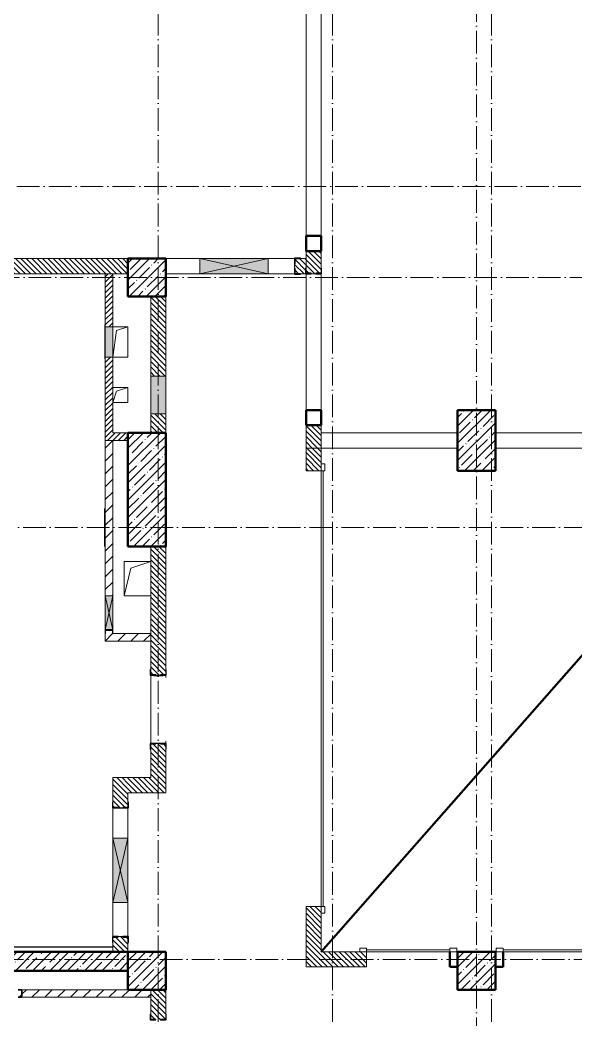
# Model space of a CAD drawing. Header units: millimetres. Extents: x -213536 to 1564669, y -45299 to 942238.
# Drawn here: x 553346 to 560685, y 353062 to 366262 of the extents above; entities that cross this region are included whole.
import ezdxf

# ---------------------------------------------------------------- set-up
doc = ezdxf.new("R2010")
doc.units = ezdxf.units.MM
doc.linetypes.add('50_200_ШТРИХ_1Т_ш5_п1_п1_', pattern=[700, 500, -100, 0, -100])
for name, color, linetype, lineweight in [('5) Швы', 2, 'Continuous', 30), ('A-DETL-____-OTLN-1', 7, 'Continuous', 50), ('A-DETL-GENF-OTLN', 7, 'Continuous', 9), ('A-DOOR-____-MCUT', 7, 'Continuous', 13), ('A-DOOR-____-OTLN', 7, 'Continuous', 9), ('A-FLOR-____-OTLN', 7, 'Continuous', 9), ('A-GENM-____-MCUT', 7, 'Continuous', 25), ('A-GENM-____-OTLN', 7, 'Continuous', 9), ('A-GENM-____-OTLN-1', 7, 'Continuous', 25), ('A-GLAZ-____-OTLN', 7, 'Continuous', 9), ('A-WALL-____-MCUT', 7, 'Continuous', 13), ('A-WALL-____-MCUT-1', 7, 'Continuous', 9), ('A-WALL-____-MCUT-2', 7, 'Continuous', 50), ('A-WALL-____-PATT-1', 7, 'Continuous', 9), ('A-WALL-FNSH-MCUT-1', 7, 'Continuous', 9), ('I-WALL-____-OTLN', 7, 'Continuous', 9), ('S-COLS-____-MCUT', 7, 'Continuous', 50), ('S-COLS-____-OTLN', 7, 'Continuous', 9), ('S-GRID-____-OTLN-1', 7, '50_200_ШТРИХ_1Т_ш5_п1_п1_', 9)]:
    doc.layers.add(name, color=color, linetype=linetype, lineweight=lineweight)
doc.layers.add('A-GLAZ-____-OTLN-1', color=7, linetype='Continuous', lineweight=9, true_color=0xc0c0c0)
pattern_1 = [(135, (549721.475, 286281.11), (-35.35534, -35.35534), [])]
pattern_2 = [(45, (549721.475, 286281.11), (-35.35534, 35.35534), [])]
pattern_3 = [(45, (549721.47, 286281.11), (-84.85281, 84.85281), [])]

# ---------------------------------------------------------------- blocks, each defined once
blk = doc.blocks.new('BSC_Колонна _Прямоугольная - 500х800-V10-АР1_План отверстий 3 этажа в осях 1-64_Ю-ЯЯ')
at = {"layer": 'S-COLS-____-OTLN'}
h = blk.add_hatch(dxfattribs=at)
h.set_pattern_fill('FP_14', color=256, style=0, pattern_type=2)
h.set_pattern_definition([(45, (-9650, -74431.04), (-114.04925, 114.04925), []), (45, (-9535.95, -74431.04), (-114.04925, 114.04925), [201.613, -40.323, 3.353, -36.97])])
h.paths.add_polyline_path([(-250, -400), (250, -400), (250, 400), (-250, 400)], flags=0)
at = {"layer": 'S-COLS-____-MCUT'}
for p, q in [((250, 400), (-250, 400)), ((-250, 400), (-250, -400)), ((250, -400), (250, 400)), ((-250, -400), (250, -400))]:
    blk.add_line(p, q, dxfattribs=at)
blk = doc.blocks.new('BSC_Колонна _Прямоугольная - 500х500-25976076-АР1_План отверстий 3 этажа в осях 1-64_Ю-ЯЯ')
at = {"layer": 'S-COLS-____-OTLN'}
h = blk.add_hatch(dxfattribs=at)
h.set_pattern_fill('FP_15', color=256, style=0, pattern_type=2)
h.set_pattern_definition([(45, (-9650, -67431.04), (-114.04925, 114.04925), []), (45, (-9535.95, -67431.04), (-114.04925, 114.04925), [201.613, -40.323, 3.353, -36.97])])
h.paths.add_polyline_path([(-250, -250), (250, -250), (250, 250), (-250, 250)], flags=0)
at = {"layer": 'S-COLS-____-MCUT'}
for p, q in [((250, 250), (-250, 250)), ((-250, 250), (-250, -250)), ((250, -250), (250, 250)), ((-250, -250), (250, -250))]:
    blk.add_line(p, q, dxfattribs=at)
blk = doc.blocks.new('BSC_Колонна _Прямоугольная - 500х500-V24-АР1_План отверстий 3 этажа в осях 1-64_Ю-ЯЯ')
at = {"layer": 'S-COLS-____-OTLN'}
h = blk.add_hatch(dxfattribs=at)
h.set_pattern_fill('FP_31', color=256, style=0, pattern_type=2)
h.set_pattern_definition([(45, (-5300, -67431.04), (-114.04925, 114.04925), []), (45, (-5185.95, -67431.04), (-114.04925, 114.04925), [201.613, -40.323, 3.353, -36.97])])
h.paths.add_polyline_path([(-250, -250), (250, -250), (250, 250), (-250, 250)], flags=0)
at = {"layer": 'S-COLS-____-MCUT'}
for p, q in [((250, 250), (-250, 250)), ((-250, 250), (-250, -250)), ((250, -250), (250, 250)), ((-250, -250), (250, -250))]:
    blk.add_line(p, q, dxfattribs=at)
blk = doc.blocks.new('BSC_Колонна _Прямоугольная - 500х500-V27-АР1_План отверстий 3 этажа в осях 1-64_Ю-ЯЯ')
at = {"layer": 'S-COLS-____-OTLN'}
h = blk.add_hatch(dxfattribs=at)
h.set_pattern_fill('FP_34', color=256, style=0, pattern_type=2)
h.set_pattern_definition([(45, (-5300, -76581.04), (-114.04925, 114.04925), []), (45, (-5185.95, -76581.04), (-114.04925, 114.04925), [201.613, -40.323, 3.353, -36.97])])
h.paths.add_polyline_path([(-250, -250), (250, -250), (250, 250), (-250, 250)], flags=0)
at = {"layer": 'S-COLS-____-MCUT'}
for p, q in [((250, 250), (-250, 250)), ((-250, 250), (-250, -250)), ((250, -250), (250, 250)), ((-250, -250), (250, -250))]:
    blk.add_line(p, q, dxfattribs=at)
blk = doc.blocks.new('BSC_Колонна _Прямоугольная - 500х1500-25984399-АР1_План отверстий 3 этажа в осях 1-64_Ю-ЯЯ')
at = {"layer": 'S-COLS-____-OTLN'}
h = blk.add_hatch(dxfattribs=at)
h.set_pattern_fill('FP_152', color=256, style=0, pattern_type=2)
h.set_pattern_definition([(45, (-5300, -73781.04), (-114.04925, 114.04925), []), (45, (-5185.95, -73781.04), (-114.04925, 114.04925), [201.613, -40.323, 3.353, -36.97])])
h.paths.add_polyline_path([(-250, -750), (250, -750), (250, 750), (-250, 750), (-250, -413)], flags=0)
at = {"layer": 'S-COLS-____-MCUT'}
for p, q in [((250, 750), (-250, 750)), ((-250, 750), (-250, -750)), ((250, -750), (250, 750)), ((-250, -750), (250, -750))]:
    blk.add_line(p, q, dxfattribs=at)
blk = doc.blocks.new('Фахверк_СКБ_Уголок - 200_3550_зеркало-28264001-АР1_План отверстий 3 этажа в осях 1-64_Ю-ЯЯ')
at = {"layer": 'A-GENM-____-MCUT'}
for p, q in [((200, 156), (125, 156)), ((125, 156), (125, 81)), ((131, 81), (131, 150)), ((131, 150), (200, 150)), ((200, 150), (200, 156)), ((125, 81), (131, 81)), ((131, 19), (125, 19)), ((125, 19), (125, -56)), ((131, -50), (131, 19)), ((125, -56), (200, -56)), ((200, -50), (131, -50)), ((200, -56), (200, -50))]:
    blk.add_line(p, q, dxfattribs=at)
blk = doc.blocks.new('Фахверк_СКБ_Уголок - 200_3960-28268576-АР1_План отверстий 3 этажа в осях 1-64_Ю-ЯЯ')
at = {"layer": 'A-GENM-____-MCUT'}
for p, q in [((200, 156), (125, 156)), ((125, 156), (125, 81)), ((131, 81), (131, 150)), ((131, 150), (200, 150)), ((200, 150), (200, 156)), ((125, 81), (131, 81)), ((131, 19), (125, 19)), ((125, 19), (125, -56)), ((131, -50), (131, 19)), ((125, -56), (200, -56)), ((200, -50), (131, -50)), ((200, -56), (200, -50))]:
    blk.add_line(p, q, dxfattribs=at)
blk = doc.blocks.new('Фахверк_СКБ_Уголок - 200_3960_зеркало-28268689-АР1_План отверстий 3 этажа в осях 1-64_Ю-ЯЯ')
at = {"layer": 'A-GENM-____-MCUT'}
for p, q in [((200, 156), (125, 156)), ((125, 156), (125, 81)), ((131, 81), (131, 150)), ((131, 150), (200, 150)), ((200, 150), (200, 156)), ((125, 81), (131, 81)), ((131, 19), (125, 19)), ((125, 19), (125, -56)), ((131, -50), (131, 19)), ((125, -56), (200, -56)), ((200, -50), (131, -50)), ((200, -56), (200, -50))]:
    blk.add_line(p, q, dxfattribs=at)
blk = doc.blocks.new('154_Стойка_СКБ_Уголок - СМ-2480_200-28346303-АР1_План отверстий 3 этажа в осях 1-64_Ю-ЯЯ')
at = {"layer": 'A-GENM-____-MCUT'}
for p, q in [((125, 156), (125, 81)), ((200, 156), (125, 156)), ((131, 81), (131, 150)), ((131, 150), (200, 150)), ((200, 150), (200, 156)), ((125, 81), (131, 81)), ((131, 19), (125, 19)), ((125, 19), (125, -56)), ((131, -50), (131, 19)), ((125, -56), (200, -56)), ((200, -50), (131, -50)), ((200, -56), (200, -50))]:
    blk.add_line(p, q, dxfattribs=at)
blk = doc.blocks.new('Стойка_Влож_Полоса боковая - Полоса-V164-АР1_План отверстий 3 этажа в осях 1-64_Ю-ЯЯ')
at = {"layer": 'A-GENM-____-OTLN'}
for p, q in [((-5, 60), (0, 60)), ((-5, -60), (-5, 60)), ((0, 31), (0, -31)), ((0, -60), (-5, -60))]:
    blk.add_line(p, q, dxfattribs=at)
blk = doc.blocks.new('АР_Перемычка - АР_Перемычка-28586037-АР1_План отверстий 3 этажа в осях 1-64_Ю-ЯЯ')
at = {"layer": 'A-GENM-____-OTLN'}
blk.add_line((-250, -100), (-243, -100), dxfattribs=at)
blk = doc.blocks.new('154_Фахверк_СКБ_Швеллер - Тип_100_3960-28515445-АР1_План отверстий 3 этажа в осях 1-64_Ю-ЯЯ')
at = {"layer": 'A-GENM-____-MCUT'}
for p, q in [((175, 50), (125, 50)), ((125, 50), (125, -50)), ((128, 47), (175, 47)), ((128, -47), (128, 47)), ((175, 47), (175, 50)), ((125, -50), (175, -50)), ((175, -47), (128, -47)), ((175, -50), (175, -47))]:
    blk.add_line(p, q, dxfattribs=at)
blk = doc.blocks.new('AR_Отверстие Ниша - Лючок-32405045-АР1_План отверстий 3 этажа в осях 1-64_Ю-ЯЯ')
at = {"layer": 'A-GLAZ-____-OTLN'}
blk.add_hatch(color=256, dxfattribs=at).paths.add_polyline_path([(-250, -100), (250, -100), (250, 100), (-250, 100)], flags=0)
for p, q in [((250, 100), (-250, 100)), ((-250, 100), (-250, -100)), ((250, -100), (250, 100)), ((-250, -100), (250, -100))]:
    blk.add_line(p, q, dxfattribs=at)
blk = doc.blocks.new('AR_Отверстие Ниша - Лючок-32403280-АР1_План отверстий 3 этажа в осях 1-64_Ю-ЯЯ')
at = {"layer": 'A-GLAZ-____-OTLN'}
blk.add_hatch(color=256, dxfattribs=at).paths.add_polyline_path([(200, -50), (200, 50), (-200, 50), (-200, -50)], flags=0)
for p, q in [((200, 50), (-200, 50)), ((-200, 50), (-200, -50)), ((200, -50), (200, 50)), ((-200, -50), (200, -50))]:
    blk.add_line(p, q, dxfattribs=at)
blk = doc.blocks.new('Л_Общий_Лючок - Лючок-29684370-АР1_План отверстий 3 этажа в осях 1-64_Ю-ЯЯ')
at = {"layer": 'A-GLAZ-____-OTLN-1'}
blk.add_hatch(color=256, dxfattribs=at).paths.add_polyline_path([(-24, 0), (424, 0), (424, 6), (-24, 6)], flags=0)
at = {"layer": 'A-GLAZ-____-OTLN'}
for p, q in [((424, 6), (-24, 6)), ((-24, 6), (-24, 0)), ((424, 6), (424, 0))]:
    blk.add_line(p, q, dxfattribs=at)
blk = doc.blocks.new('AR_Отверстие прямоугольное _в плите_ - AR_Отверстие прямоугольное _в плите_-30458127-АР1_План отверстий 3 этажа в осях 1-64_Ю-ЯЯ')
at = {"layer": 'A-GENM-____-OTLN'}
for p, q in [((100, 100), (-100, 100)), ((-100, -100), (-50, 50)), ((-50, 50), (100, 100)), ((100, -100), (100, 100)), ((-100, -100), (100, -100))]:
    blk.add_line(p, q, dxfattribs=at)
blk = doc.blocks.new('AR_Отверстие прямоугольное _в плите_ - AR_Отверстие прямоугольное _в плите_-30229368-АР1_План отверстий 3 этажа в осях 1-64_Ю-ЯЯ')
at = {"layer": 'A-GENM-____-OTLN'}
for p, q in [((100, 200), (-100, 200)), ((-100, -200), (-50, 150)), ((-50, 150), (100, 200)), ((100, -200), (100, 200)), ((-100, -200), (100, -200))]:
    blk.add_line(p, q, dxfattribs=at)
blk = doc.blocks.new('AR_Отверстие прямоугольное _в плите_ - AR_Отверстие прямоугольное _в плите_-30553107-АР1_План отверстий 3 этажа в осях 1-64_Ю-ЯЯ')
at = {"layer": 'A-GENM-____-OTLN'}
for p, q in [((175, 225), (-175, 225)), ((-175, 225), (-175, -225)), ((-175, -225), (-87, 138)), ((-87, 138), (175, 225)), ((-175, -225), (175, -225))]:
    blk.add_line(p, q, dxfattribs=at)
blk = doc.blocks.new('DM_Штора_Противопожарная_Doormaster_EI-60 - ш_2900 х в_2680-31485572-АР1_План отверстий 3 этажа в осях 1-64_Ю-ЯЯ')
at = {"layer": 'A-DOOR-____-MCUT'}
for p, q in [((-1325, 150), (-1415, 150)), ((-1415, 150), (-1415, 100)), ((-1325, 100), (-1325, 150)), ((1575, 150), (1575, 100)), ((1665, 150), (1575, 150)), ((1665, 100), (1665, 150)), ((-1415, 100), (-1325, 100)), ((-1325, 125), (1575, 125)), ((1575, 100), (1665, 100))]:
    blk.add_line(p, q, dxfattribs=at)
blk = doc.blocks.new('DM_Штора_Противопожарная_Doormaster_EI-60 - ш_5750 х в2680-31836437-АР1_План отверстий 3 этажа в осях 1-64_Ю-ЯЯ')
at = {"layer": 'A-DOOR-____-MCUT'}
for p, q in [((-2750, 150), (-2840, 150)), ((-2840, 150), (-2840, 100)), ((-2750, 100), (-2750, 150)), ((3000, 150), (3000, 100)), ((3090, 150), (3000, 150)), ((3090, 100), (3090, 150)), ((-2840, 100), (-2750, 100)), ((-2750, 125), (3000, 125)), ((3000, 100), (3090, 100))]:
    blk.add_line(p, q, dxfattribs=at)
blk = doc.blocks.new('DM_Штора_Противопожарная_Doormaster_EI-60 - ш_1100 х в_2680-31485576-АР1_План отверстий 3 этажа в осях 1-64_Ю-ЯЯ')
at = {"layer": 'A-DOOR-____-MCUT'}
for p, q in [((-425, 150), (-515, 150)), ((-515, 150), (-515, 100)), ((-425, 100), (-425, 150)), ((675, 150), (675, 100)), ((765, 150), (675, 150)), ((765, 100), (765, 150)), ((-515, 100), (-425, 100)), ((-425, 125), (675, 125)), ((675, 100), (765, 100))]:
    blk.add_line(p, q, dxfattribs=at)
blk = doc.blocks.new('BSC_Колонна _Прямоугольная1 - 200х100 _металл_-31488033-АР1_План отверстий 3 этажа в осях 1-64_Ю-ЯЯ')
at = {"layer": 'S-COLS-____-MCUT'}
for p, q in [((100, 50), (-100, 50)), ((-100, 50), (-100, 40)), ((100, -50), (100, 50)), ((-100, -50), (100, -50))]:
    blk.add_line(p, q, dxfattribs=at)
blk = doc.blocks.new('BSC_Колонна _Прямоугольная1 - 200х100 _металл_-V209-АР1_План отверстий 3 этажа в осях 1-64_Ю-ЯЯ')
at = {"layer": 'S-COLS-____-MCUT'}
for p, q in [((100, 50), (-100, 50)), ((100, -50), (100, 50)), ((-100, -40), (-100, -50)), ((-100, -50), (100, -50))]:
    blk.add_line(p, q, dxfattribs=at)
blk = doc.blocks.new('BSC_Колонна _Прямоугольная1 - 200х200 _металл_-35216022-АР1_План отверстий 3 этажа в осях 1-64_Ю-ЯЯ')
at = {"layer": 'S-COLS-____-MCUT'}
for p, q in [((100, 100), (-100, 100)), ((-100, 100), (-100, -100)), ((100, -100), (100, 100)), ((-100, -100), (100, -100))]:
    blk.add_line(p, q, dxfattribs=at)
blk = doc.blocks.new('AR_Отверстие прямоугольное _в стене_ - AR_Отверстие прямоугольное _в стене__ОВ-36909481-АР1_План отверстий 3 этажа в осях 1-64_Ю-ЯЯ')
at = {"layer": 'A-GLAZ-____-OTLN'}
blk.add_hatch(color=256, dxfattribs=at).paths.add_polyline_path([(225, 50), (-225, 50), (-225, -50), (225, -50), (225, 47)], flags=0)
at = {"layer": 'A-DETL-GENF-OTLN'}
for p, q in [((-225, -50), (-225, 50)), ((-225, 50), (225, 50)), ((225, 50), (-225, -50)), ((-225, 50), (225, -50)), ((225, 50), (-225, 50)), ((-225, 50), (-225, -50)), ((225, -50), (-225, -50)), ((-225, -50), (225, -50))]:
    blk.add_line(p, q, dxfattribs=at)
blk = doc.blocks.new('AR_Отверстие прямоугольное _в стене_ - AR_Отверстие прямоугольное _в стене__ОВ-36910185-АР1_План отверстий 3 этажа в осях 1-64_Ю-ЯЯ')
at = {"layer": 'A-GLAZ-____-OTLN'}
blk.add_hatch(color=256, dxfattribs=at).paths.add_polyline_path([(-425, -100), (425, -100), (425, 100), (-425, 100)], flags=0)
at = {"layer": 'A-DETL-GENF-OTLN'}
for p, q in [((-425, -100), (-425, 100)), ((-425, 100), (425, 100)), ((425, 100), (-425, -100)), ((-425, 100), (425, -100)), ((425, 100), (-425, 100)), ((-425, 100), (-425, -100)), ((425, 100), (425, -100)), ((425, -100), (425, 100)), ((425, -100), (-425, -100)), ((-425, -100), (425, -100))]:
    blk.add_line(p, q, dxfattribs=at)
blk = doc.blocks.new('AR_Отверстие прямоугольное _в стене_ - AR_Отверстие прямоугольное _в стене__ОВ-36907948-АР1_План отверстий 3 этажа в осях 1-64_Ю-ЯЯ')
at = {"layer": 'A-GLAZ-____-OTLN'}
blk.add_hatch(color=256, dxfattribs=at).paths.add_polyline_path([(450, -100), (450, 100), (-450, 100), (-450, -100)], flags=0)
at = {"layer": 'A-DETL-GENF-OTLN'}
for p, q in [((-450, -100), (-450, 100)), ((-450, 100), (450, 100)), ((450, 100), (-450, -100)), ((-450, 100), (450, -100)), ((450, 100), (-450, 100)), ((-450, 100), (-450, -100)), ((450, 100), (450, -100)), ((450, -100), (450, 100)), ((450, -100), (-450, -100)), ((-450, -100), (450, -100))]:
    blk.add_line(p, q, dxfattribs=at)
blk = doc.blocks.new('154_Фахверк_СКБ_Швеллер - Тип_100_3960_зеркало-28515619-АР1_План отверстий 3 этажа в осях 1-64_Ю-ЯЯ')
at = {"layer": 'A-GENM-____-MCUT'}
for p, q in [((175, 50), (125, 50)), ((125, 50), (125, -50)), ((128, 47), (175, 47)), ((128, -47), (128, 47)), ((175, 47), (175, 50)), ((125, -50), (175, -50)), ((175, -47), (128, -47)), ((175, -50), (175, -47))]:
    blk.add_line(p, q, dxfattribs=at)

msp = doc.modelspace()

# ---------------------------------------------------------------- hatches: boundary and pattern name
at = {"layer": 'A-WALL-____-PATT-1'}
h = msp.add_hatch(dxfattribs=at)
h.set_pattern_fill('FP_9', color=256, style=0, pattern_type=2)
h.set_pattern_definition(pattern_1)
h.paths.add_polyline_path([(557252.5, 362912.2), (557252.5, 362918.2), (557321.5, 362918.2), (557321.5, 363212.2), (557121.5, 363212.2), (557121.5, 362918.2), (557190.5, 362918.2), (557190.5, 362912.2)], flags=0)
h = msp.add_hatch(dxfattribs=at)
h.set_pattern_fill('FP_9', color=256, style=0, pattern_type=2)
h.set_pattern_definition(pattern_1)
h.paths.add_polyline_path([(554771.5, 362912.2), (554771.5, 363112.2), (551277.5, 363112.2), (551277.5, 363043.2), (551271.5, 363043.2), (551271.5, 363112.2), (547771.5, 363112.2), (547771.5, 362912.2), (551271.5, 362912.2), (551271.5, 362981.2), (551277.5, 362981.2), (551277.5, 362912.2), (553242.4, 362912.2)], flags=0)
h = msp.add_hatch(dxfattribs=at)
h.set_pattern_fill('FP_9', color=256, style=0, pattern_type=2)
h.set_pattern_definition(pattern_1)
h.paths.add_polyline_path([(557115.5, 362912.2), (557115.5, 362987.2), (557121.5, 362987.2), (557121.5, 363112.2), (556977.5, 363112.2), (556977.5, 363043.2), (556971.5, 363043.2), (556971.5, 362981.2), (556977.5, 362981.2), (556977.5, 362912.2), (557046.5, 362912.2)], flags=0)
h = msp.add_hatch(dxfattribs=at)
h.set_pattern_fill('FP_8', color=256, style=0, pattern_type=2)
h.set_pattern_definition(pattern_2)
h.paths.add_polyline_path([(554571.5, 360712.2), (554571.5, 361812.2), (554471.5, 361812.2), (554471.5, 360712.2)], flags=0)
h.paths.add_polyline_path([(554471.5, 362212.2), (554571.5, 362212.2), (554571.5, 362912.2), (554471.5, 362912.2)], flags=0)
h = msp.add_hatch(dxfattribs=at)
h.set_pattern_fill('FP_9', color=256, style=0, pattern_type=2)
h.set_pattern_definition(pattern_1)
h.paths.add_polyline_path([(555071.5, 360812.2), (555271.5, 360812.2), (555271.5, 361062.2), (555071.5, 361062.2)], flags=0)
h.paths.add_polyline_path([(555071.5, 361562.2), (555271.5, 361562.2), (555271.5, 362612.2), (555071.5, 362612.2)], flags=0)
h = msp.add_hatch(dxfattribs=at)
h.set_pattern_fill('FP_9', color=256, style=0, pattern_type=2)
h.set_pattern_definition(pattern_1)
h.paths.add_polyline_path([(557321.5, 360612.2), (557321.5, 360912.2), (557121.5, 360912.2), (557121.5, 360612.2)], flags=0)
h = msp.add_hatch(dxfattribs=at)
h.set_pattern_fill('FP_8', color=256, style=0, pattern_type=2)
h.set_pattern_definition(pattern_2)
h.paths.add_polyline_path([(554771.5, 360712.2), (554771.5, 360812.2), (554571.5, 360812.2), (554571.5, 360712.2)], flags=0)
h = msp.add_hatch(dxfattribs=at)
h.set_pattern_fill('FP_7', color=256, style=0, pattern_type=2)
h.set_pattern_definition(pattern_3)
h.paths.add_polyline_path([(554568.5, 358162.2), (554568.5, 358209.2), (554474.5, 358209.2), (554474.5, 358162.2), (554521.5, 358162.2)], flags=0)
h.paths.add_polyline_path([(554571.5, 358662.2), (554571.5, 360712.2), (554471.5, 360712.2), (554471.5, 358662.2)], flags=0)
h = msp.add_hatch(dxfattribs=at)
h.set_pattern_fill('FP_9', color=256, style=0, pattern_type=2)
h.set_pattern_definition(pattern_1)
h.paths.add_polyline_path([(557321.5, 353762.2), (557321.5, 354562.2), (557121.5, 354562.2), (557121.5, 353762.2)], flags=0)
h.paths.add_polyline_path([(557321.5, 360312.2), (557321.5, 360612.2), (557121.5, 360612.2), (557121.5, 360312.2)], flags=0)
h = msp.add_hatch(dxfattribs=at)
h.set_pattern_fill('FP_9', color=256, style=0, pattern_type=2)
h.set_pattern_definition(pattern_1)
h.paths.add_polyline_path([(555271.5, 356262.2), (555271.5, 356706.2), (555202.5, 356706.2), (555202.5, 356712.2), (555140.5, 356712.2), (555140.5, 356706.2), (555071.5, 356706.2), (555071.5, 356262.2)], flags=0)
h.paths.add_polyline_path([(555202.5, 357612.2), (555202.5, 357618.2), (555271.5, 357618.2), (555271.5, 359312.2), (555071.5, 359312.2), (555071.5, 357618.2), (555140.5, 357618.2), (555140.5, 357612.2)], flags=0)
h = msp.add_hatch(dxfattribs=at)
h.set_pattern_fill('FP_7', color=256, style=0, pattern_type=2)
h.set_pattern_definition(pattern_3)
h.paths.add_polyline_path([(555071.5, 358062.2), (555071.5, 358162.2), (554471.5, 358162.2), (554471.5, 358062.2), (555009.8, 358062.2)], flags=0)
h = msp.add_hatch(dxfattribs=at)
h.set_pattern_fill('FP_9', color=256, style=0, pattern_type=2)
h.set_pattern_definition(pattern_1)
h.paths.add_polyline_path([(554571.5, 353962.2), (554771.5, 353962.2), (554771.5, 354156.2), (554702.5, 354156.2), (554702.5, 354162.2), (554640.5, 354162.2), (554640.5, 354156.2), (554571.5, 354156.2), (554571.5, 354087.2)], flags=0)
h.paths.add_polyline_path([(554702.5, 355862.2), (554702.5, 355868.2), (554771.5, 355868.2), (554771.5, 356262.2), (554571.5, 356262.2), (554571.5, 355868.2), (554640.5, 355868.2), (554640.5, 355862.2)], flags=0)
h = msp.add_hatch(dxfattribs=at)
h.set_pattern_fill('FP_9', color=256, style=0, pattern_type=2)
h.set_pattern_definition(pattern_1)
h.paths.add_polyline_path([(554771.5, 356062.2), (555271.5, 356062.2), (555271.5, 356262.2), (554771.5, 356262.2)], flags=0)
h = msp.add_hatch(dxfattribs=at)
h.set_pattern_fill('FP_12', color=256, style=0, pattern_type=2)
h.set_pattern_definition([(45, (549721.47, 286281.11), (-114.04925, 114.04925), []), (45, (549835.52, 286281.11), (-114.04925, 114.04925), [201.612, -40.322, 3.353, -36.97])])
h.paths.add_polyline_path([(554771.5, 353712.2), (554771.5, 353962.2), (547771.5, 353962.2), (547771.5, 353712.2), (553242.4, 353712.2)], flags=0)
h = msp.add_hatch(dxfattribs=at)
h.set_pattern_fill('FP_9', color=256, style=0, pattern_type=2)
h.set_pattern_definition(pattern_1)
h.paths.add_polyline_path([(557831.5, 353762.2), (557921.5, 353762.2), (557921.5, 353962.2), (557321.5, 353962.2), (557321.5, 353762.2)], flags=0)
h = msp.add_hatch(dxfattribs=at)
h.set_pattern_fill('FP_7', color=256, style=0, pattern_type=2)
h.set_pattern_definition(pattern_3)
h.paths.add_polyline_path([(547940, 353362.2), (549521.5, 353362.2), (549521.5, 353365.2), (549568.5, 353365.2), (549568.5, 353459.2), (549521.5, 353459.2), (549521.5, 353462.2), (547521.5, 353462.2), (547521.5, 353362.2)], flags=0)
h.paths.add_polyline_path([(555071.5, 353362.2), (555071.5, 353462.2), (553371.5, 353462.2), (553371.5, 353362.2), (555009.8, 353362.2)], flags=0)
h.paths.add_polyline_path([(553321.5, 353362.2), (553321.5, 353365.2), (553368.5, 353365.2), (553368.5, 353459.2), (553321.5, 353459.2), (553321.5, 353462.2), (549571.5, 353462.2), (549571.5, 353362.2), (553242.4, 353362.2)], flags=0)
h = msp.add_hatch(dxfattribs=at)
h.set_pattern_fill('FP_9', color=256, style=0, pattern_type=2)
h.set_pattern_definition(pattern_1)
h.paths.add_polyline_path([(555271.5, 348312.2), (555271.5, 351356.2), (555202.5, 351356.2), (555202.5, 351362.2), (555140.5, 351362.2), (555140.5, 351356.2), (555071.5, 351356.2), (555071.5, 348312.2)], flags=0)
h.paths.add_polyline_path([(555202.5, 353062.2), (555202.5, 353068.2), (555271.5, 353068.2), (555271.5, 353462.2), (555071.5, 353462.2), (555071.5, 353068.2), (555140.5, 353068.2), (555140.5, 353062.2)], flags=0)

# ---------------------------------------------------------------- linework, layer by layer
at = {"color": 2, "lineweight": 30}
msp.add_lwpolyline([(554571.5, 354024.7), (547521.5, 354024.7)], dxfattribs=at)
at = {"layer": '5) Швы'}
for points in [[(554771.5, 363112.2), (555271.5, 363112.2)], [(554465.5, 359312.2), (554465.5, 359812.2)]]:
    msp.add_lwpolyline(points, dxfattribs=at)
at = {"layer": 'A-DETL-____-OTLN-1'}
msp.add_line((557321.5, 353962.2), (562293.5, 359612.2), dxfattribs=at)
at = {"layer": 'A-FLOR-____-OTLN'}
for p, q in [((554571.5, 362212.2), (554771.5, 362212.2)), ((554771.5, 362212.2), (554771.5, 361812.2)), ((554771.5, 361812.2), (554571.5, 361812.2)), ((554571.5, 361412.2), (554771.5, 361412.2)), ((554771.5, 361412.2), (554771.5, 361212.2)), ((554771.5, 361212.2), (554571.5, 361212.2)), ((557321.5, 354562.2), (557321.5, 360312.2)), ((554721.5, 359112.2), (555071.5, 359112.2)), ((554721.5, 358662.2), (554721.5, 359112.2)), ((555071.5, 358662.2), (554721.5, 358662.2)), ((559021.5, 353962.2), (557921.5, 353962.2)), ((562621.5, 353962.2), (559721.5, 353962.2))]:
    msp.add_line(p, q, dxfattribs=at)
at = {"layer": 'A-WALL-____-MCUT'}
for p, q in [((557121.5, 363212.2), (557121.5, 362987.2)), ((557321.5, 362987.2), (557321.5, 363212.2)), ((554771.5, 363112.2), (551346.5, 363112.2)), ((556971.5, 363043.2), (556971.5, 362981.2)), ((557121.5, 363112.2), (557046.5, 363112.2)), ((551346.5, 362912.2), (554771.5, 362912.2)), ((557046.5, 362912.2), (557115.5, 362912.2)), ((557190.5, 362912.2), (557252.5, 362912.2)), ((555071.5, 362612.2), (555071.5, 361562.2)), ((555271.5, 361562.2), (555271.5, 362612.2)), ((555071.5, 361062.2), (555071.5, 360812.2)), ((555271.5, 360812.2), (555271.5, 361062.2)), ((557121.5, 360912.2), (557121.5, 360312.2)), ((557321.5, 360402.2), (557321.5, 360912.2)), ((557121.5, 360612.2), (557321.5, 360612.2)), ((557121.5, 360312.2), (557321.5, 360312.2)), ((555071.5, 359312.2), (555071.5, 357687.2)), ((555271.5, 357687.2), (555271.5, 359312.2)), ((555071.5, 356637.2), (555071.5, 356262.2)), ((555271.5, 356062.2), (555271.5, 356637.2)), ((554571.5, 356262.2), (554571.5, 355937.2)), ((555071.5, 356262.2), (554571.5, 356262.2)), ((554771.5, 355937.2), (554771.5, 356062.2)), ((554771.5, 356062.2), (555271.5, 356062.2)), ((557121.5, 354562.2), (557121.5, 353762.2)), ((557321.5, 354562.2), (557121.5, 354562.2)), ((557321.5, 353962.2), (557321.5, 354472.2)), ((554702.5, 354162.2), (554640.5, 354162.2)), ((554571.5, 354087.2), (554571.5, 353962.2)), ((554771.5, 353962.2), (554771.5, 354087.2)), ((557831.5, 353962.2), (557321.5, 353962.2)), ((557921.5, 353762.2), (557921.5, 353962.2)), ((557121.5, 353762.2), (557921.5, 353762.2)), ((555071.5, 353462.2), (555071.5, 353137.2)), ((555271.5, 353137.2), (555271.5, 353462.2))]:
    msp.add_line(p, q, dxfattribs=at)
at = {"layer": 'A-WALL-____-MCUT-1'}
msp.add_line((554471.5, 360712.2), (554571.5, 360712.2), dxfattribs=at)
at = {"layer": 'A-WALL-____-MCUT-2'}
for p, q in [((554771.5, 353962.2), (547771.5, 353962.2)), ((547771.5, 353712.2), (554771.5, 353712.2))]:
    msp.add_line(p, q, dxfattribs=at)
at = {"layer": 'A-WALL-FNSH-MCUT-1'}
for p, q in [((554471.5, 362912.2), (554471.5, 362212.2)), ((554571.5, 362212.2), (554571.5, 362912.2)), ((554471.5, 361812.2), (554471.5, 358662.2)), ((554571.5, 360812.2), (554571.5, 361812.2)), ((554771.5, 360812.2), (554571.5, 360812.2)), ((554571.5, 360712.2), (554771.5, 360712.2)), ((554571.5, 358662.2), (554571.5, 360712.2)), ((554471.5, 358162.2), (554471.5, 358062.2)), ((555071.5, 358162.2), (554571.5, 358162.2)), ((554471.5, 358062.2), (555071.5, 358062.2)), ((554771.5, 353462.2), (553371.5, 353462.2)), ((553371.5, 353362.2), (555071.5, 353362.2))]:
    msp.add_line(p, q, dxfattribs=at)
at = {"layer": 'I-WALL-____-OTLN'}
for p, q in [((557121.5, 363412.2), (557121.5, 368862.2)), ((557321.5, 368862.2), (557321.5, 363412.2)), ((555271.5, 363112.2), (555721.5, 363112.2)), ((556621.5, 363112.2), (556971.5, 363112.2)), ((555721.5, 362912.2), (555271.5, 362912.2)), ((556971.5, 362912.2), (556621.5, 362912.2)), ((557121.5, 361112.2), (557121.5, 362912.2)), ((557321.5, 362912.2), (557321.5, 361112.2)), ((557321.5, 360812.2), (559121.5, 360812.2)), ((559621.5, 360812.2), (561821.5, 360812.2)), ((559121.5, 360612.2), (557321.5, 360612.2)), ((561821.5, 360612.2), (559621.5, 360612.2)), ((555071.5, 356712.2), (555071.5, 357612.2)), ((555271.5, 357612.2), (555271.5, 357582.2)), ((555271.5, 356742.2), (555271.5, 356712.2)), ((554571.5, 355462.2), (554571.5, 355862.2)), ((554771.5, 355862.2), (554771.5, 355462.2)), ((554571.5, 354162.2), (554571.5, 354612.2)), ((554771.5, 354612.2), (554771.5, 354162.2))]:
    msp.add_line(p, q, dxfattribs=at)
at = {"layer": 'S-GRID-____-OTLN-1', "color": 251, "ltscale": 0.6, "true_color": 0x636466}
for p, q in [((555171.5, 339172.7), (555171.5, 377174)), ((557471.5, 339172.7), (557471.5, 377174)), ((559371.5, 339352.8), (559371.5, 377174)), ((559571.5, 339172.7), (559571.5, 376909.7)), ((596876.1, 364062.2), (545052.7, 364062.2)), ((582326.5, 362862.2), (545052.7, 362862.2)), ((574271.5, 359562.2), (545052.7, 359562.2)), ((653795.9, 353862.2), (545052.7, 353862.2))]:
    msp.add_line(p, q, dxfattribs=at)

# ---------------------------------------------------------------- block references
at = {"layer": 'A-DOOR-____-OTLN', "rotation": 269.9999999999994}
msp.add_blockref('DM_Штора_Противопожарная_Doormaster_EI-60 - ш_5750 х в2680-31836437-АР1_План отверстий 3 этажа в осях 1-64_Ю-ЯЯ', (557221.5, 357562.2), dxfattribs=at)
at = {"layer": 'A-DOOR-____-OTLN'}
for name, p in [('DM_Штора_Противопожарная_Doormaster_EI-60 - ш_1100 х в_2680-31485576-АР1_План отверстий 3 этажа в осях 1-64_Ю-ЯЯ', (558346.5, 353862.2)), ('DM_Штора_Противопожарная_Doormaster_EI-60 - ш_2900 х в_2680-31485572-АР1_План отверстий 3 этажа в осях 1-64_Ю-ЯЯ', (561046.5, 353862.2))]:
    msp.add_blockref(name, p, dxfattribs=at)
at = {"layer": 'A-GENM-____-OTLN'}
for name, p in [('AR_Отверстие прямоугольное _в плите_ - AR_Отверстие прямоугольное _в плите_-30229368-АР1_План отверстий 3 этажа в осях 1-64_Ю-ЯЯ', (554671.5, 362012.2)), ('AR_Отверстие прямоугольное _в плите_ - AR_Отверстие прямоугольное _в плите_-30458127-АР1_План отверстий 3 этажа в осях 1-64_Ю-ЯЯ', (554671.5, 361312.2)), ('AR_Отверстие прямоугольное _в плите_ - AR_Отверстие прямоугольное _в плите_-30553107-АР1_План отверстий 3 этажа в осях 1-64_Ю-ЯЯ', (554896.5, 358887.2))]:
    msp.add_blockref(name, p, dxfattribs=at)
for name, p, rotation in [('АР_Перемычка - АР_Перемычка-28586037-АР1_План отверстий 3 этажа в осях 1-64_Ю-ЯЯ', (555171.5, 357612.2), 269.9999999999999), ('Стойка_Влож_Полоса боковая - Полоса-V164-АР1_План отверстий 3 этажа в осях 1-64_Ю-ЯЯ', (555171.5, 357612.2), 89.99999999999993), ('Стойка_Влож_Полоса боковая - Полоса-V164-АР1_План отверстий 3 этажа в осях 1-64_Ю-ЯЯ', (555171.5, 356712.2), 269.9999999999999), ('Стойка_Влож_Полоса боковая - Полоса-V164-АР1_План отверстий 3 этажа в осях 1-64_Ю-ЯЯ', (554671.5, 355862.2), 89.99999999999991)]:
    msp.add_blockref(name, p, dxfattribs=dict(at, rotation=rotation))
at = {"layer": 'A-GENM-____-OTLN-1'}
msp.add_blockref('Фахверк_СКБ_Уголок - 200_3550_зеркало-28264001-АР1_План отверстий 3 этажа в осях 1-64_Ю-ЯЯ', (556846.5, 362962.2), dxfattribs=at)
for name, p, rotation in [('Фахверк_СКБ_Уголок - 200_3960-28268576-АР1_План отверстий 3 этажа в осях 1-64_Ю-ЯЯ', (557271.5, 362787.2), 89.99999999999991), ('154_Фахверк_СКБ_Швеллер - Тип_100_3960_зеркало-28515619-АР1_План отверстий 3 этажа в осях 1-64_Ю-ЯЯ', (554521.5, 358337.2), 269.9999999999999), ('154_Стойка_СКБ_Уголок - СМ-2480_200-28346303-АР1_План отверстий 3 этажа в осях 1-64_Ю-ЯЯ', (555221.5, 357487.2), 89.99999999999991), ('154_Стойка_СКБ_Уголок - СМ-2480_200-28346303-АР1_План отверстий 3 этажа в осях 1-64_Ю-ЯЯ', (555121.5, 356837.2), 269.9999999999999), ('154_Стойка_СКБ_Уголок - СМ-2480_200-28346303-АР1_План отверстий 3 этажа в осях 1-64_Ю-ЯЯ', (554721.5, 355737.2), 89.99999999999991), ('Фахверк_СКБ_Уголок - 200_3960_зеркало-28268689-АР1_План отверстий 3 этажа в осях 1-64_Ю-ЯЯ', (554621.5, 354287.2), 269.9999999999999), ('154_Фахверк_СКБ_Швеллер - Тип_100_3960-28515445-АР1_План отверстий 3 этажа в осях 1-64_Ю-ЯЯ', (553496.5, 353412.2), 180), ('Фахверк_СКБ_Уголок - 200_3960-28268576-АР1_План отверстий 3 этажа в осях 1-64_Ю-ЯЯ', (555221.5, 352937.2), 89.99999999999991)]:
    msp.add_blockref(name, p, dxfattribs=dict(at, rotation=rotation))
at = {"layer": 'A-GLAZ-____-OTLN'}
msp.add_blockref('AR_Отверстие прямоугольное _в стене_ - AR_Отверстие прямоугольное _в стене__ОВ-36907948-АР1_План отверстий 3 этажа в осях 1-64_Ю-ЯЯ', (556171.5, 363012.2), dxfattribs=at)
for name, p, rotation in [('Л_Общий_Лючок - Лючок-29684370-АР1_План отверстий 3 этажа в осях 1-64_Ю-ЯЯ', (554471.5, 361812.2), 90), ('AR_Отверстие Ниша - Лючок-32403280-АР1_План отверстий 3 этажа в осях 1-64_Ю-ЯЯ', (554521.5, 362012.2), 270), ('AR_Отверстие Ниша - Лючок-32405045-АР1_План отверстий 3 этажа в осях 1-64_Ю-ЯЯ', (555171.5, 361312.2), 89.99999999999991), ('AR_Отверстие прямоугольное _в стене_ - AR_Отверстие прямоугольное _в стене__ОВ-36909481-АР1_План отверстий 3 этажа в осях 1-64_Ю-ЯЯ', (554521.5, 358437.2), 269.9999999999999), ('AR_Отверстие прямоугольное _в стене_ - AR_Отверстие прямоугольное _в стене__ОВ-36910185-АР1_План отверстий 3 этажа в осях 1-64_Ю-ЯЯ', (554671.5, 355037.2), 89.99999999999991)]:
    msp.add_blockref(name, p, dxfattribs=dict(at, rotation=rotation))
at = {"layer": 'S-COLS-____-OTLN', "rotation": 270.0000000000001}
for name, p in [('BSC_Колонна _Прямоугольная1 - 200х200 _металл_-35216022-АР1_План отверстий 3 этажа в осях 1-64_Ю-ЯЯ', (557221.5, 363312.2)), ('BSC_Колонна _Прямоугольная1 - 200х200 _металл_-35216022-АР1_План отверстий 3 этажа в осях 1-64_Ю-ЯЯ', (557221.5, 361012.2)), ('BSC_Колонна _Прямоугольная1 - 200х100 _металл_-31488033-АР1_План отверстий 3 этажа в осях 1-64_Ю-ЯЯ', (559071.5, 353862.2)), ('BSC_Колонна _Прямоугольная1 - 200х100 _металл_-V209-АР1_План отверстий 3 этажа в осях 1-64_Ю-ЯЯ', (559671.5, 353862.2))]:
    msp.add_blockref(name, p, dxfattribs=at)
at = {"layer": 'S-COLS-____-OTLN'}
for name, p in [('BSC_Колонна _Прямоугольная - 500х500-V27-АР1_План отверстий 3 этажа в осях 1-64_Ю-ЯЯ', (555021.5, 362862.2)), ('BSC_Колонна _Прямоугольная - 500х800-V10-АР1_План отверстий 3 этажа в осях 1-64_Ю-ЯЯ', (559371.5, 360712.2)), ('BSC_Колонна _Прямоугольная - 500х1500-25984399-АР1_План отверстий 3 этажа в осях 1-64_Ю-ЯЯ', (555021.5, 360062.2)), ('BSC_Колонна _Прямоугольная - 500х500-V24-АР1_План отверстий 3 этажа в осях 1-64_Ю-ЯЯ', (555021.5, 353712.2)), ('BSC_Колонна _Прямоугольная - 500х500-25976076-АР1_План отверстий 3 этажа в осях 1-64_Ю-ЯЯ', (559371.5, 353712.2))]:
    msp.add_blockref(name, p, dxfattribs=at)

doc.saveas('drawing.dxf')
